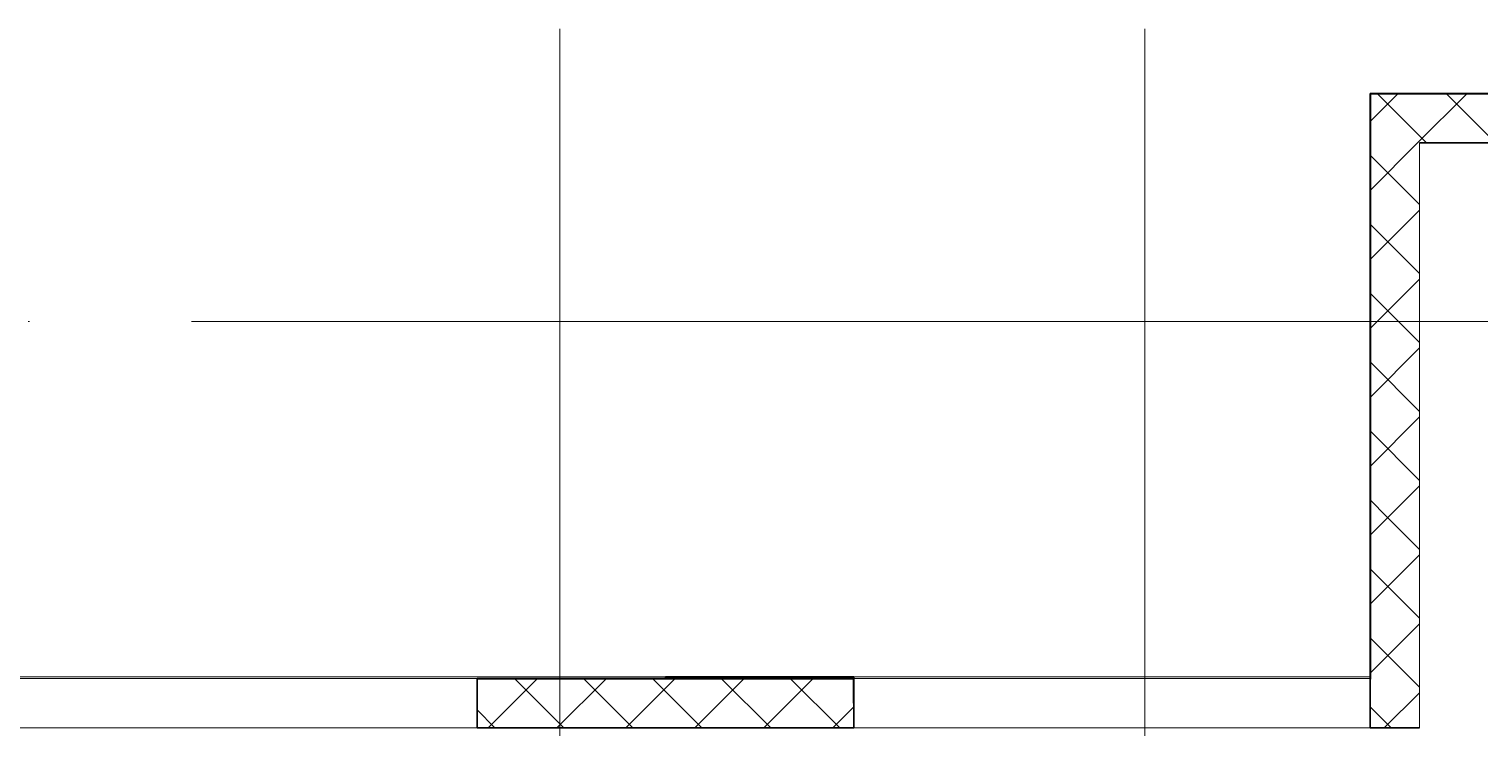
# Model space of a CAD drawing. Header units: millimetres. Extents: x -259809 to 472825, y -397243 to 31861.
# Drawn here: x 259538 to 264000, y -355102 to -352952 of the extents above; entities that cross this region are included whole.
import ezdxf

# ---------------------------------------------------------------- set-up
doc = ezdxf.new("R2010")
doc.units = ezdxf.units.MM
doc.linetypes.add('ADSK_Линия сетки', pattern=[25, 20, -2.5, 0, -2.5])
for name, color, linetype, lineweight in [('Оси', 252, 'Continuous', 9), ('Стены внутренние', 252, 'Continuous', 18), ('Стены наружные', 252, 'Continuous', 18), ('Стены штриховка', 7, 'Continuous', 9)]:
    doc.layers.add(name, color=color, linetype=linetype, lineweight=lineweight)

# ---------------------------------------------------------------- blocks, each defined once
blk = doc.blocks.new('3 этаж')
at = {"layer": 'Оси', "color": 251, "linetype": 'ADSK_Линия сетки', "ltscale": 200, "true_color": 0x636466}
for p, q in [((261171.4, -263.4), (261171.4, -31389.6)), ((262971.4, -263.4), (262971.4, -31389.6)), ((314038.7, -1163.4), (237099.1, -1163.4))]:
    blk.add_line(p, q, dxfattribs=at)
at = {"layer": 'Стены внутренние', "color": 251, "lineweight": 30, "true_color": 0x636466}
for p, q in [((263664.4, -461.4), (265121.4, -461.4)), ((263664.4, -461.4), (263664.4, -2413.4)), ((265121.4, -613.4), (263816.4, -613.4)), ((262076.4, -2261.4), (260916.4, -2261.4)), ((260916.4, -2261.4), (260916.4, -2413.4)), ((262076.4, -2413.4), (262076.4, -2261.4)), ((260916.4, -2413.4), (262076.4, -2413.4)), ((263664.4, -2413.4), (263816.4, -2413.4))]:
    blk.add_line(p, q, dxfattribs=at)
at = {"layer": 'Стены внутренние', "color": 251, "linetype": 'Continuous', "lineweight": 9, "true_color": 0x636466}
for p, q in [((263666.8, -461.4), (263666.4, -462.1)), ((263666.4, -546), (263748.9, -463.4)), ((263838.6, -613.4), (263688.6, -463.4)), ((263811, -613.4), (263961, -463.4)), ((264050.8, -613.4), (263900.8, -463.4)), ((263666.4, -758.1), (263811, -613.4)), ((263816.4, -803.3), (263666.4, -653.3)), ((263666.4, -970.2), (263816.4, -820.2)), ((263816.4, -1015.4), (263666.4, -865.4)), ((263666.4, -1182.4), (263816.4, -1032.4)), ((263816.4, -1227.6), (263666.4, -1077.6)), ((263666.4, -1394.5), (263816.4, -1244.5)), ((263816.4, -1439.7), (263666.4, -1289.7)), ((263666.4, -1606.6), (263816.4, -1456.6)), ((263665.7, -1479.3), (263664.4, -1481.6)), ((263816.4, -1651.8), (263666.4, -1501.8)), ((263723.7, -1761.4), (263816.4, -1668.7)), ((263713.8, -1761.4), (263666.4, -1714)), ((263666.4, -1818.7), (263723.7, -1761.4)), ((263816.4, -1864), (263713.8, -1761.4)), ((263666.4, -1886.9), (263664.4, -1883.4)), ((263666.4, -2030.9), (263816.4, -1880.9)), ((263816.4, -2076.1), (263666.4, -1926.1)), ((263666.4, -2243), (263816.4, -2093)), ((263816.4, -2288.2), (263666.4, -2138.2)), ((260950.3, -2413.4), (261100.3, -2263.4)), ((261183.9, -2413.4), (261033.9, -2263.4)), ((261162.5, -2413.4), (261312.5, -2263.4)), ((261185.5, -2263.4), (261184.3, -2261.4)), ((261396, -2413.4), (261246, -2263.4)), ((261374.6, -2413.4), (261524.6, -2263.4)), ((261608.1, -2413.4), (261458.1, -2263.4)), ((261586.7, -2413.4), (261736.7, -2263.4)), ((261820.3, -2413.4), (261670.3, -2263.4)), ((261798.9, -2413.4), (261948.9, -2263.4)), ((262032.4, -2413.4), (261882.4, -2263.4)), ((263708.1, -2413.4), (263816.4, -2305.1)), ((260971.7, -2413.4), (260916.4, -2358.1)), ((262011, -2413.4), (262076.4, -2348.1)), ((263666.4, -2350.4), (263664.4, -2348.4)), ((263729.4, -2413.4), (263666.4, -2350.4))]:
    blk.add_line(p, q, dxfattribs=at)
at = {"layer": 'Стены внутренние', "color": 251, "true_color": 0x636466}
for p, q in [((263816.4, -613.4), (263816.4, -2413.4)), ((259216.4, -2261.4), (260916.4, -2261.4)), ((262076.4, -2261.4), (263664.4, -2261.4)), ((260916.4, -2413.4), (259216.4, -2413.4)), ((263664.4, -2413.4), (262076.4, -2413.4))]:
    blk.add_line(p, q, dxfattribs=at)
at = {"layer": 'Стены наружные', "color": 251, "true_color": 0x636466}
for p, q in [((258681.4, -2256.4), (261496.4, -2256.4)), ((262076.4, -2256.4), (263664.4, -2256.4))]:
    blk.add_line(p, q, dxfattribs=at)
at = {"layer": 'Стены наружные', "color": 251, "lineweight": 30, "true_color": 0x636466}
for p, q in [((262076.4, -2256.4), (261496.4, -2256.4)), ((261496.4, -2256.4), (261496.4, -2261.4)), ((262076.4, -2261.4), (262076.4, -2256.4))]:
    blk.add_line(p, q, dxfattribs=at)
at = {"layer": 'Стены штриховка', "color": 251, "true_color": 0x636466}
for p, q in [((263664.4, -463.4), (265119.4, -463.4)), ((263666.4, -2263.4), (263666.4, -461.4)), ((262074.4, -2263.4), (260918.4, -2263.4)), ((260918.4, -2263.4), (260918.4, -2337.4)), ((262074.4, -2337.4), (262074.4, -2263.4)), ((263666.4, -2263.4), (263664.4, -2263.4)), ((260916.4, -2337.4), (260918.4, -2337.4)), ((262074.4, -2337.4), (262076.4, -2337.4))]:
    blk.add_line(p, q, dxfattribs=at)

msp = doc.modelspace()

# ---------------------------------------------------------------- block references
msp.add_blockref('3 этаж', (0, -352688.9))

doc.saveas('drawing.dxf')
